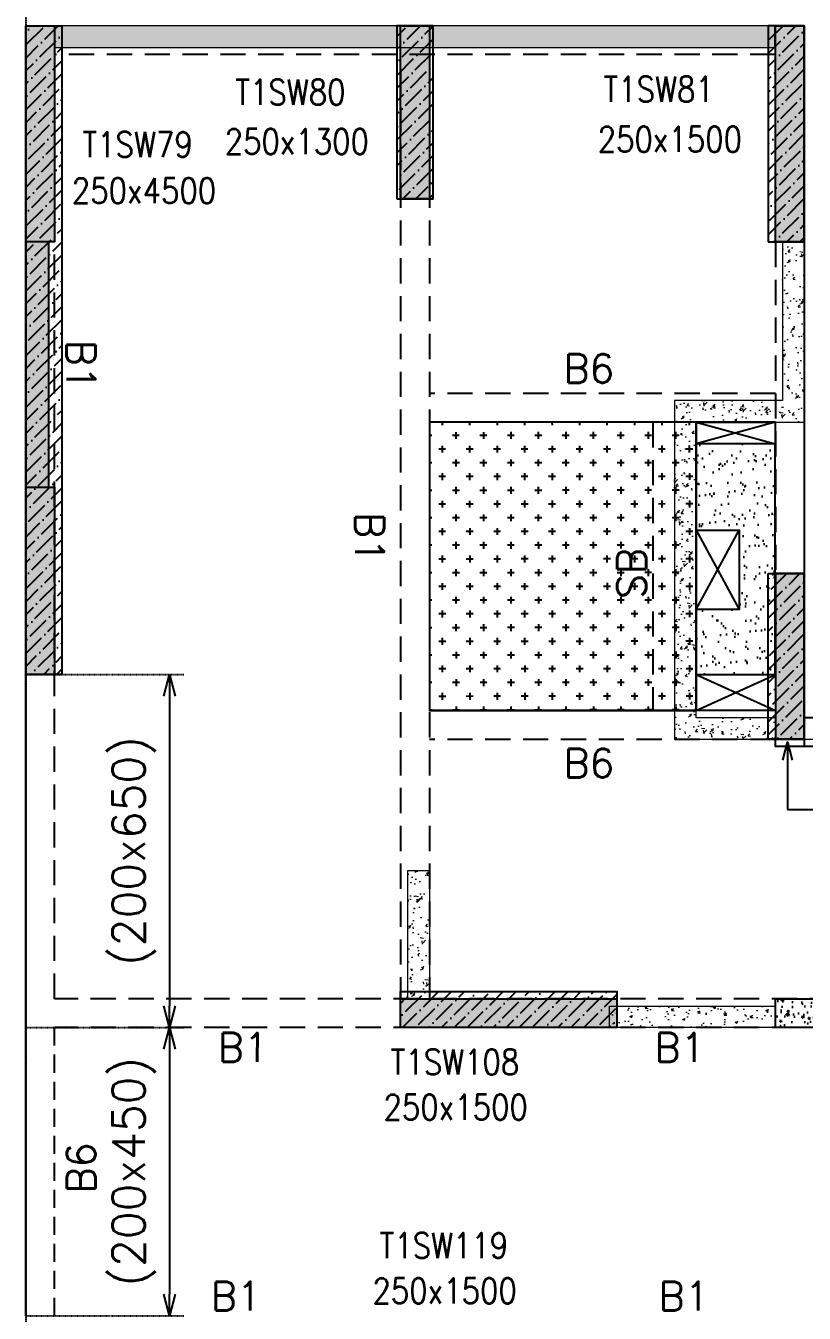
# Model space of a CAD drawing. Header units: millimetres. Extents: x 1078357 to 2594950, y -4969473 to -4636555.
# Drawn here: x 1151303 to 1156704, y -4664923 to -4655991 of the extents above; entities that cross this region are included whole.
import ezdxf

# ---------------------------------------------------------------- set-up
doc = ezdxf.new("R2010")
doc.units = ezdxf.units.MM
doc.header["$PDMODE"] = 35
for name, pattern in [('CONTINOUS', [0]), ('DOT', [0.25, 0, -0.25]), ('HIDDEN', [0.375, 0.25, -0.125])]:
    doc.linetypes.add(name, pattern=pattern)
doc.layers.get('0').update_dxf_attribs({"lineweight": 0})
doc.layers.get('Defpoints').update_dxf_attribs({"lineweight": 0})
for name, color, linetype in [('B-200x325', 201, 'HIDDEN'), ('B-200x450', 52, 'HIDDEN'), ('B-200x650', 241, 'HIDDEN'), ('B-300xSLAB THK.', 151, 'Continuous'), ('BK1-200x650', 241, 'HIDDEN'), ('DC BEAM NO.', 7, 'Continuous'), ('DROP SLAB', 8, 'Continuous'), ('EXPANSION JOINT', 10, 'HIDDEN'), ('NON STR. RCC WALL', 6, 'Continuous'), ('S-COLUMN_SHEAR WALL', 1, 'Continuous'), ('S-DIM', 2, 'Continuous'), ('SLAB FOLD', 8, 'Continuous'), ('UP TO GFRS', 1, 'Continuous')]:
    doc.layers.add(name, color=color, linetype=linetype)
for name, color, linetype, lineweight in [('COL. NO.', 30, 'Continuous', 25), ('COL. SIZE', 7, 'Continuous', 25), ('HATCH', 8, 'Continuous', 30), ('RCC UPSTAND', 43, 'Continuous', 30), ('S-NON STR RCC WALL', 8, 'Continuous', 0)]:
    doc.layers.add(name, color=color, linetype=linetype, lineweight=lineweight)
doc.styles.add('Roman', font='romans')
doc.styles.add('ROMANS', font='romans.shx', dxfattribs={"width": 0.85})
doc.dimstyles.new('HARESH', dxfattribs={"dimtxt": 150, "dimasz": 75, "dimexe": 0, "dimexo": 0, "dimgap": 25, "dimtad": 1, "dimdec": 0, "dimdsep": 46, "dimtxsty": 'Roman', "dimblk": 'OBLIQUE', "dimcen": 225, "dimdle": 25, "dimclrd": 2, "dimclre": 2, "dimclrt": 7, "dimadec": 8, "dimazin": 1, "dimtfac": 1, "dimtdec": 0, "dimtmove": 0, "dimatfit": 0, "dimfxl": 1, "dimlwd": -1, "dimlwe": -1, "dimarcsym": 0})
pattern_1 = [(50, (-5232816.98, 23531658.65), (182.184669, -15.93908554), [19.05, -209.55]), (355, (-5232816.98, 23531658.65), (-35.2434214, 191.0568452), [15.24, -167.6405842]), (100.4514447, (-5232801.8, 23531657.33), (146.9412471, 175.1177519), [16.1900088, -178.0902446]), (46.1842, (-5232816.98, 23531709.45), (271.0790409, -42.042328), [28.575, -314.325]), (96.6355576, (-5232794.4, 23531705.95), (237.404134, 247.4261246), [24.2850231, -267.1356082]), (351.1841512, (-5232816.98, 23531709.45), (237.404134, 247.4261246), [22.859967, -251.459732]), (21, (-5232791.58, 23531696.75), (151.6143913, -102.2651982), [19.05, -209.55]), (326, (-5232791.58, 23531696.75), (61.8020283, 184.1879661), [15.24, -167.64]), (71.451445, (-5232778.95, 23531688.23), (213.4164193, 81.9227689), [16.1900088, -178.0899376]), (37.5, (-5232816.985, 23531658.653), (3.08860325, 84.55503887), [0, -165.608, 0, -170.18, 0, -168.275]), (7.5, (-5232816.985, 23531658.65), (66.8196625, 100.18057482), [0, -97.028, 0, -161.798, 0, -64.135]), (327.5, (-5232873.63, 23531658.65), (135.59059517, -5.728744), [0, -63.5, 0, -198.12, 0, -262.89]), (317.5, (-5232899.03, 23531658.65), (148.1291814, 25.42649103), [0, -82.55, 0, -131.572, 0, -186.69])]
pattern_2 = [(45, (903512.135, -4613405.35), (33.67596, 123.478522), [158.75, -31.75, 0, -31.75])]

# ---------------------------------------------------------------- blocks, each defined once
blk = doc.blocks.new('_Open30')
at = {"color": 0, "linetype": 'ByBlock', "lineweight": -2}
for p, q in [((-1, 0.268), (0, 0)), ((0, 0), (-1, -0.268)), ((0, 0), (-1, 0))]:
    blk.add_line(p, q, dxfattribs=at)
blk = doc.blocks.new('*D1221')
at = {"layer": 'Defpoints', "color": 0, "linetype": 'CONTINOUS', "ltscale": 0.5, "transparency": 16777216}
for p in [(1151303.4, -4660491.1, 0), (1151303.4, -4662941.1, 0), (1152300.4, -4662941.1)]:
    blk.add_point(p, dxfattribs=at)
at = {"layer": 'S-DIM', "color": 2, "linetype": 'DOT', "ltscale": 0.5, "transparency": 16777216}
for p, q in [((1151303.4, -4660491.1), (1152400.4, -4660491.1)), ((1151303.4, -4662941.1), (1152400.4, -4662941.1))]:
    blk.add_line(p, q, dxfattribs=at)
at = {"layer": 'S-DIM', "color": 2, "linetype": 'CONTINOUS', "ltscale": 0.5, "transparency": 16777216}
blk.add_line((1152300.4, -4660641.1), (1152300.4, -4662791.1), dxfattribs=at)
at = {"layer": 'S-DIM', "color": 2, "linetype": 'CONTINOUS', "ltscale": 0.5, "transparency": 16777216, "xscale": 150, "yscale": 150, "zscale": 150}
for p, rotation in [((1152300.4, -4660491.1), 90), ((1152300.4, -4662941.1), 270)]:
    blk.add_blockref('_Open30', p, dxfattribs=dict(at, rotation=rotation))
at = {"layer": 'S-DIM', "color": 7, "linetype": 'CONTINOUS', "ltscale": 0.5, "transparency": 16777216, "insert": (1152054, -4661716.1), "char_height": 225, "attachment_point": 5, "rotation": 90, "style": 'Roman'}
blk.add_mtext('(200x650)', dxfattribs=at)
blk = doc.blocks.new('*D1223')
at = {"layer": 'Defpoints', "color": 0, "linetype": 'CONTINOUS', "ltscale": 0.5, "transparency": 16777216}
for p in [(1151303.4, -4662941.2, 0), (1151303.4, -4664941.2, 0), (1152300.4, -4664941.2)]:
    blk.add_point(p, dxfattribs=at)
at = {"layer": 'S-DIM', "color": 2, "linetype": 'DOT', "ltscale": 0.5, "transparency": 16777216}
for p, q in [((1151303.4, -4662941.2), (1152400.4, -4662941.2)), ((1151303.4, -4664941.2), (1152400.4, -4664941.2))]:
    blk.add_line(p, q, dxfattribs=at)
at = {"layer": 'S-DIM', "color": 2, "linetype": 'CONTINOUS', "ltscale": 0.5, "transparency": 16777216}
blk.add_line((1152300.4, -4663091.2), (1152300.4, -4664791.2), dxfattribs=at)
at = {"layer": 'S-DIM', "color": 2, "linetype": 'CONTINOUS', "ltscale": 0.5, "transparency": 16777216, "xscale": 150, "yscale": 150, "zscale": 150}
for p, rotation in [((1152300.4, -4662941.2), 90), ((1152300.4, -4664941.2), 270)]:
    blk.add_blockref('_Open30', p, dxfattribs=dict(at, rotation=rotation))
at = {"layer": 'S-DIM', "color": 7, "linetype": 'CONTINOUS', "ltscale": 0.5, "transparency": 16777216, "insert": (1152054, -4663941.2), "char_height": 225, "attachment_point": 5, "rotation": 90, "style": 'Roman'}
blk.add_mtext('(200x450)', dxfattribs=at)
blk = doc.blocks.new('_Oblique')
at = {"color": 0, "linetype": 'ByBlock', "lineweight": -2}
blk.add_line((-0.5, -0.5), (0.5, 0.5), dxfattribs=at)

msp = doc.modelspace()

# ---------------------------------------------------------------- hatches: boundary and pattern name
at = {"layer": 'DROP SLAB'}
h = msp.add_hatch(dxfattribs=at)
h.set_pattern_fill('CROSS', color=8, scale=15, angle=0.03079)
h.set_pattern_definition([(180.03079016, (-2157838.37, 9381715.23), (-95.1987999, -95.3011726), [47.625, -142.875]), (270.03079016, (-2157862.2, 9381739.03), (95.3011726, -95.1987999), [47.625, -142.875])])
h.paths.add_polyline_path([(1155953.4, -4658741.5), (1154103.3, -4658741.5), (1154103.3, -4660741.3), (1155953.4, -4660741.3)])
at = {"layer": 'HATCH'}
h = msp.add_hatch(dxfattribs=at)
h.set_pattern_fill('AR-SAND', color=8, scale=3, angle=0.02985)
h.set_pattern_definition([(37.47015413, (-3875530.4, 18699617.52), (-4.72361136, 146.8264517), [0, -115.824, 0, -129.54, 0, -123.825]), (7.4701541, (-3875530.4, 18699617.52), (134.9689868, 214.9772528), [0, -62.484, 0, -104.394, 0, -40.005]), (327.4701541, (-3875624.13, 18699617.57), (237.2979035, 0.3075449), [0, -38.1, 0, -137.16, 0, -179.07]), (317.4701541, (-3875624.13, 18699617.57), (229.1017424, 66.759465), [0, -19.05, 0, -89.916, 0, -102.87])])
h.paths.add_polyline_path([(1156502.6, -4658891.1), (1155952.6, -4658891.1), (1155952.6, -4659491.1), (1156252.6, -4659491.1), (1156252.6, -4660041.1), (1155952.6, -4660041), (1155952.6, -4660491.1), (1156502.6, -4660491.1)])
at = {"layer": 'RCC UPSTAND'}
h = msp.add_hatch(dxfattribs=at)
h.set_pattern_fill('AR-CONC', color=8, scale=20, angle=90)
h.set_pattern_definition([(140, (-2038821.47, -7200160.78), (12.550427, 143.4520365), [15, -165]), (85, (-2038821.47, -7200160.78), (-150.438427, -27.7502667), [12, -132]), (190.4514445, (-2038820.42, -7200148.82), (-137.887998, 115.7017693), [12.7480384, -140.2284224]), (136.1842, (-2038861.47, -7200160.78), (33.103856, 213.448266), [22.5, -247.5]), (186.6356355, (-2038858.7, -7200143), (-194.82372, 186.932389), [19.122068, -210.342752]), (81.184164, (-2038861.47, -7200160.78), (-194.82372, 186.932389), [18, -198]), (111, (-2038851.47, -7200140.78), (80.523778, 119.3814104), [15, -165]), (56, (-2038851.47, -7200140.78), (-145.030009, 48.6630664), [12, -132]), (161.4514447, (-2038844.76, -7200130.83), (-64.5062306, 168.0444753), [12.748038, -140.2284224]), (127.5, (-2038821.47, -7200160.78), (-66.57877077, 2.43197106), [0, -130.4, 0, -134, 0, -132.5]), (97.5, (-2038821.47, -7200160.78), (-78.8823424, 52.6139075), [0, -76.4, 0, -127.4, 0, -50.5]), (57.5, (-2038821.47, -7200205.38), (4.51097435, 106.7644872), [0, -50, 0, -156, 0, -207]), (47.5, (-2038821.47, -7200225.38), (-20.0209965, 116.6372339), [0, -65, 0, -103.6, 0, -147])])
h.paths.add_polyline_path([(1156503.5, -4662741.2), (1157178.5, -4662741.2), (1157178.5, -4662941.1), (1156503.5, -4662941.1)])
at = {"layer": 'S-COLUMN_SHEAR WALL', "lineweight": 25}
h = msp.add_hatch(color=1, dxfattribs=at)
h.dxf.hatch_style = 1
h.paths.add_polyline_path([(1151303.5, -4655991.2), (1151503.5, -4655991.2), (1151503.5, -4657491.2), (1151303.5, -4657491.2)])
h = msp.add_hatch(color=1, dxfattribs=at)
h.dxf.hatch_style = 1
h.paths.add_polyline_path([(1153903.5, -4657191.3), (1154103.5, -4657191.3), (1154103.5, -4655991.2), (1153903.5, -4655991.2)])
h = msp.add_hatch(color=1, dxfattribs=at)
h.dxf.hatch_style = 1
h.paths.add_polyline_path([(1156503.5, -4655991.2), (1156703.5, -4655991.2), (1156703.5, -4657491.2), (1156503.5, -4657491.2)])
at = {"layer": 'S-COLUMN_SHEAR WALL', "lineweight": 25, "extrusion": (-1.00316e-06, -2.11765e-11, 1)}
h = msp.add_hatch(color=1, dxfattribs=at)
h.dxf.hatch_style = 1
h.paths.add_polyline_path([(1151303.5, -4659191.1), (1151463.5, -4659191.1), (1151463.5, -4657491.1), (1151303.5, -4657491.1)])
at = {"layer": 'S-COLUMN_SHEAR WALL', "lineweight": 25}
h = msp.add_hatch(color=1, dxfattribs=at)
h.dxf.hatch_style = 1
h.paths.add_polyline_path([(1151503.5, -4660491.2), (1151303.5, -4660491.2), (1151303.5, -4659191.2), (1151503.5, -4659191.2)])
h = msp.add_hatch(color=1, dxfattribs=at)
h.dxf.hatch_style = 1
h.paths.add_polyline_path([(1156503.5, -4660941.2), (1156703.5, -4660941.2), (1156703.5, -4659791.2), (1156503.5, -4659791.2)])
h = msp.add_hatch(color=1, dxfattribs=at)
h.dxf.hatch_style = 1
h.paths.add_polyline_path([(1153903.5, -4662741.2), (1155403.5, -4662741.2), (1155403.5, -4662941.2), (1153903.5, -4662941.2)])
at = {"layer": 'S-NON STR RCC WALL'}
h = msp.add_hatch(dxfattribs=at)
h.set_pattern_fill('AR-CONC', color=256)
h.set_pattern_definition([(50, (-6330041.7, 28215677.84), (182.184669, -15.93908554), [19.05, -209.55]), (355, (-6330041.7, 28215677.84), (-35.2434214, 191.0568452), [15.24, -167.6405842]), (100.4514447, (-6330026.52, 28215676.51), (146.9412471, 175.1177519), [16.1900088, -178.0902446]), (46.1842, (-6330041.7, 28215728.64), (271.0790409, -42.042328), [28.575, -314.325]), (96.6355576, (-6330019.1, 28215725.14), (237.404134, 247.4261246), [24.2850231, -267.1356082]), (351.1841512, (-6330041.7, 28215728.64), (237.404134, 247.4261246), [22.859967, -251.459732]), (21, (-6330016.3, 28215715.94), (151.6143913, -102.2651982), [19.05, -209.55]), (326, (-6330016.3, 28215715.94), (61.8020283, 184.1879661), [15.24, -167.64]), (71.451445, (-6330003.67, 28215707.42), (213.4164193, 81.9227689), [16.1900088, -178.0899376]), (37.5, (-6330041.7, 28215677.84), (3.08860325, 84.55503887), [0, -165.608, 0, -170.18, 0, -168.275]), (7.5, (-6330041.7, 28215677.84), (66.8196625, 100.18057482), [0, -97.028, 0, -161.798, 0, -64.135]), (327.5, (-6330098.34, 28215677.84), (135.59059517, -5.72874399), [0, -63.5, 0, -198.12, 0, -262.89]), (317.5, (-6330123.74, 28215677.84), (148.1291814, 25.42649103), [0, -82.55, 0, -131.572, 0, -186.69])])
h.paths.add_polyline_path([(1156500.4, -4655991.2), (1151503.3, -4655991.2), (1151503.3, -4656141.2), (1156500.4, -4656141.2)])
h = msp.add_hatch(dxfattribs=at)
h.set_pattern_fill('AR-CONC', color=256)
h.set_pattern_definition(pattern_1)
h.paths.add_polyline_path([(1155803.3, -4658591.2), (1155803.3, -4660941.2), (1156503.3, -4660941.2), (1156503.3, -4660791.2), (1155953.3, -4660791.2), (1155953.3, -4658741.2), (1156703.3, -4658741.2), (1156703.3, -4657491.1), (1156553.3, -4657491.1), (1156553.3, -4658591.2)])
h = msp.add_hatch(dxfattribs=at)
h.set_pattern_fill('AR-CONC', color=256)
h.set_pattern_definition(pattern_1)
h.paths.add_polyline_path([(1157828.3, -4660791.2), (1156703.3, -4660791.2), (1156703.3, -4660941.2), (1157828.3, -4660941.2)])
h = msp.add_hatch(dxfattribs=at)
h.set_pattern_fill('AR-CONC', color=256, angle=180)
h.set_pattern_definition([(50, (-6297581.45, 28215677.83), (182.184669, -15.93908554), [19.05, -209.55]), (355, (-6297581.45, 28215677.83), (-35.2434214, 191.0568452), [15.24, -167.6405842]), (100.4514447, (-6297566.26, 28215676.5), (146.9412471, 175.1177519), [16.1900088, -178.0902446]), (46.1842, (-6297581.45, 28215728.63), (271.0790409, -42.042328), [28.575, -314.325]), (96.6355576, (-6297558.86, 28215725.13), (237.404134, 247.4261246), [24.2850231, -267.1356082]), (351.1841512, (-6297581.45, 28215728.63), (237.404134, 247.4261246), [22.859967, -251.459732]), (21, (-6297556.05, 28215715.93), (151.6143913, -102.2651982), [19.05, -209.55]), (326, (-6297556.05, 28215715.93), (61.8020283, 184.1879661), [15.24, -167.64]), (71.451445, (-6297543.41, 28215707.41), (213.4164193, 81.9227689), [16.1900088, -178.0899376]), (37.5, (-6297581.446, 28215677.833), (3.08860325, 84.55503887), [0, -165.608, 0, -170.18, 0, -168.275]), (7.5, (-6297581.45, 28215677.83), (66.8196625, 100.18057482), [0, -97.028, 0, -161.798, 0, -64.135]), (327.5, (-6297638.09, 28215677.83), (135.59059517, -5.72874399), [0, -63.5, 0, -198.12, 0, -262.89]), (317.5, (-6297663.49, 28215677.83), (148.1291814, 25.42649103), [0, -82.55, 0, -131.572, 0, -186.69])])
h.paths.add_polyline_path([(1153953.3, -4661851.2), (1154103.3, -4661851.2), (1154103.3, -4662741.1), (1153953.3, -4662741.1)])
at = {"layer": 'S-NON STR RCC WALL', "ltscale": 700}
h = msp.add_hatch(dxfattribs=at)
h.set_pattern_fill('AR-CONC', color=256)
h.set_pattern_definition([(50, (31262.4, 203131.2), (182.184669, -15.9390855), [19.05, -209.55]), (355, (31262.4, 203131.2), (-35.2434214, 191.056845), [15.24, -167.640584]), (100.4514447, (31277.58, 203129.87), (146.941247, 175.117752), [16.190009, -178.0902446]), (46.1842, (31262.4, 203182), (271.079041, -42.042328), [28.575, -314.325]), (96.6355576, (31285, 203178.5), (237.404134, 247.426125), [24.285023, -267.135608]), (351.184151, (31262.4, 203182), (237.404134, 247.426125), [22.859967, -251.459732]), (21, (31287.8, 203169.3), (151.6143913, -102.265198), [19.05, -209.55]), (326, (31287.8, 203169.3), (61.802028, 184.187966), [15.24, -167.64]), (71.451445, (31300.43, 203160.78), (213.416419, 81.922769), [16.190009, -178.0899376]), (37.5, (31262.4, 203131.2), (3.08860325, 84.5550389), [0, -165.608, 0, -170.18, 0, -168.275]), (7.5, (31262.4, 203131.2), (66.8196625, 100.1805748), [0, -97.028, 0, -161.798, 0, -64.135]), (327.5, (31205.756, 203131.2), (135.5905952, -5.728744), [0, -63.5, 0, -198.12, 0, -262.89]), (317.5, (31180.36, 203131.2), (148.1291814, 25.426491), [0, -82.55, 0, -131.572, 0, -186.69])])
h.paths.add_polyline_path([(1155353.3, -4662791.2), (1156503.3, -4662791.2), (1156503.3, -4662941.2), (1155353.3, -4662941.2)])
at = {"layer": 'UP TO GFRS', "lineweight": 25}
h = msp.add_hatch(dxfattribs=at)
h.set_pattern_fill('ANSI36', color=8, scale=20)
h.set_pattern_definition([(45, (903512.135, -4613405.35), (33.67596, 123.478522), [158.75, -31.75, 0, -31.75])])
h.paths.add_polyline_path([(1151553.5, -4660491.2), (1151303.5, -4660491.2), (1151303.5, -4655991.2), (1151553.5, -4655991.2)])
h = msp.add_hatch(dxfattribs=at)
h.set_pattern_fill('ANSI36', color=8, scale=20)
h.set_pattern_definition([(45, (903512.135, -4613405.35), (33.67596, 123.478522), [158.75, -31.75, 0, -31.75])])
h.paths.add_polyline_path([(1153878.5, -4657191.3), (1154128.5, -4657191.3), (1154128.5, -4655991.2), (1153878.5, -4655991.2)])
h = msp.add_hatch(dxfattribs=at)
h.set_pattern_fill('ANSI36', color=8, scale=20)
h.set_pattern_definition(pattern_2)
h.paths.add_polyline_path([(1156453.5, -4657491.2), (1156703.5, -4657491.2), (1156703.5, -4655991.2), (1156453.5, -4655991.2)])
h = msp.add_hatch(dxfattribs=at)
h.set_pattern_fill('ANSI36', color=8, scale=20)
h.set_pattern_definition([(45, (903512.16, -4590022.35), (33.67596, 123.478522), [158.75, -31.75, 0, -31.75])])
h.paths.add_polyline_path([(1156453.6, -4659791.2), (1156703.6, -4659791.2), (1156703.6, -4660941.2), (1156453.6, -4660941.2)])
h = msp.add_hatch(dxfattribs=at)
h.set_pattern_fill('ANSI36', color=8, scale=20)
h.set_pattern_definition(pattern_2)
h.paths.add_polyline_path([(1153903.5, -4662691.2), (1155403.5, -4662691.2), (1155403.5, -4662941.2), (1153903.5, -4662941.2)])

# ---------------------------------------------------------------- linework, layer by layer
at = {"layer": 'B-200x325', "ltscale": 700}
for p, q in [((1156503.4, -4658541.6, 0), (1154103.4, -4658541.5, 0)), ((1156503.2, -4660941.3, 0), (1154103.3, -4660941.3, 0))]:
    msp.add_line(p, q, dxfattribs=at)
at = {"layer": 'B-200x325', "linetype": 'Continuous', "ltscale": 700}
for p, q in [((1156503.4, -4658741.6, 0), (1154103.4, -4658741.5, 0)), ((1156503.2, -4660741.3, 0), (1154103.3, -4660741.3, 0))]:
    msp.add_line(p, q, dxfattribs=at)
at = {"layer": 'B-200x450', "linetype": 'Continuous', "ltscale": 500}
msp.add_line((1151303.3, -4664941.2, 0), (1151303.3, -4662941.2, 0), dxfattribs=at)
at = {"layer": 'B-200x450', "linetype": 'HIDDEN', "ltscale": 500}
msp.add_line((1151503.3, -4664941.2, 0), (1151503.3, -4662941.1, 0), dxfattribs=at)
at = {"layer": 'B-200x650', "linetype": 'HIDDEN', "ltscale": 700}
for p, q in [((1156503.3, -4656191.1, 0), (1151503.3, -4656191.1, 0)), ((1153903.3, -4656291.2, 0), (1153903.3, -4662741.1, 0)), ((1154103.3, -4656291.2, 0), (1154103.3, -4662741.1, 0)), ((1151503.3, -4662741.1, 0), (1151503.3, -4657491.1, 0)), ((1156503.3, -4657491.1, 0), (1156503.3, -4659991.2, 0)), ((1157828.4, -4660991.2, 0), (1156703.3, -4660991.2, 0)), ((1157178.5, -4662741.1, 0), (1151503.3, -4662741.1, 0)), ((1157178.5, -4662941.1, 0), (1151503.3, -4662941.1, 0))]:
    msp.add_line(p, q, dxfattribs=at)
at = {"layer": 'B-200x650', "linetype": 'CONTINOUS', "ltscale": 700}
for p, q in [((1151303.3, -4662941.2, 0), (1151303.3, -4657491.1, 0)), ((1156703.3, -4657491.1, 0), (1156703.3, -4659991.2, 0)), ((1151303.3, -4659991.2, 0), (1151303.3, -4659991.2, 0)), ((1157754.3, -4660791.2, 0), (1156703.3, -4660791.2, 0))]:
    msp.add_line(p, q, dxfattribs=at)
at = {"layer": 'B-200x650', "ltscale": 700}
msp.add_line((1151303.3, -4659791.2, 0), (1151303.3, -4659791.2, 0), dxfattribs=at)
at = {"layer": 'B-300xSLAB THK.', "linetype": 'HIDDEN', "ltscale": 700}
msp.add_line((1155652.9, -4658741.5, 0), (1155652.9, -4660741.3, 0), dxfattribs=at)
at = {"layer": 'B-300xSLAB THK.', "linetype": 'ByBlock', "ltscale": 700}
msp.add_line((1155952.9, -4658741.5, 0), (1155952.9, -4660741.3, 0), dxfattribs=at)
at = {"layer": 'BK1-200x650', "linetype": 'Continuous', "ltscale": 700, "elevation": 0}
msp.add_lwpolyline([(1156703.4, -4660991.4), (1156503.3, -4660991.4), (1156503.3, -4660941.2), (1156703.4, -4660941.2)], close=True, dxfattribs=at)
at = {"layer": 'DROP SLAB', "color": 3, "linetype": 'CONTINOUS', "ltscale": 500}
for p, q in [((1156502.9, -4658741.2, 0), (1155952.9, -4658891.2, 0)), ((1155953.7, -4658741.4, 0), (1156502.9, -4658891.2, 0)), ((1155953.2, -4659491.1, 0), (1156253.3, -4660041.1, 0)), ((1155953.2, -4660041.1, 0), (1156253.3, -4659491.1, 0)), ((1155953.4, -4660491.2, 0), (1156503.2, -4660741.2, 0)), ((1155953.4, -4660741.2, 0), (1156503.4, -4660491.2, 0))]:
    msp.add_line(p, q, dxfattribs=at)
at = {"layer": 'DROP SLAB', "color": 3, "linetype": 'CONTINOUS', "ltscale": 500, "elevation": 0}
for points in [[(1155953.4, -4658741.5), (1154103.3, -4658741.5), (1154103.3, -4660741.3), (1155953.4, -4660741.3)], [(1155952.9, -4658741.4), (1156502.9, -4658741.4), (1156502.9, -4658891.2), (1155952.9, -4658891.2)], [(1155953.3, -4659491.1), (1156253.3, -4659491.1), (1156253.3, -4660041.1), (1155953.3, -4660041.1)], [(1155953.4, -4660491.2), (1156503.2, -4660491.2), (1156503.2, -4660741.2), (1155953.4, -4660741.2)]]:
    msp.add_lwpolyline(points, close=True, dxfattribs=at)
at = {"layer": 'EXPANSION JOINT'}
msp.add_line((1151303.3, -4653251.2, 0), (1151303.3, -4667391.2, 0), dxfattribs=at)
msp.add_line((1151303.3, -4653251.2, 0), (1151303.3, -4667391.2, 0), dxfattribs=at)
at = {"layer": 'NON STR. RCC WALL', "elevation": 0}
msp.add_lwpolyline([(1156503.5, -4662741.2), (1157178.5, -4662741.2), (1157178.5, -4662941.1), (1156503.5, -4662941.1)], close=True, dxfattribs=at)
at = {"layer": 'S-COLUMN_SHEAR WALL', "color": 1, "lineweight": 25, "elevation": 0}
for points in [[(1151303.5, -4655991.2), (1151503.5, -4655991.2), (1151503.5, -4657491.2), (1151303.5, -4657491.2)], [(1153903.5, -4655991.2), (1154103.5, -4655991.2), (1154103.5, -4657191.3), (1153903.5, -4657191.3)], [(1156503.5, -4655991.2), (1156703.5, -4655991.2), (1156703.5, -4657491.2), (1156503.5, -4657491.2)], [(1151503.5, -4660491.2), (1151303.5, -4660491.2), (1151303.5, -4659191.2), (1151503.5, -4659191.2)], [(1156503.5, -4660941.2), (1156703.5, -4660941.2), (1156703.5, -4659791.2), (1156503.5, -4659791.2)], [(1153903.5, -4662741.2), (1155403.5, -4662741.2), (1155403.5, -4662941.2), (1153903.5, -4662941.2)]]:
    msp.add_lwpolyline(points, close=True, dxfattribs=at)
at = {"layer": 'S-COLUMN_SHEAR WALL', "color": 1, "lineweight": 25, "extrusion": (-1.00316e-06, -2.11765e-11, 1), "elevation": -1.2}
msp.add_lwpolyline([(1151303.5, -4659191.1), (1151463.5, -4659191.1), (1151463.5, -4657491.1), (1151303.5, -4657491.1)], close=True, dxfattribs=at)
at = {"layer": 'S-NON STR RCC WALL', "elevation": 0}
for points in [[(1156500.4, -4655991.2), (1151503.3, -4655991.2), (1151503.3, -4656141.2), (1156500.4, -4656141.2)], [(1155803.3, -4658591.2), (1155803.3, -4660941.2), (1156503.3, -4660941.2), (1156503.3, -4660791.2), (1155953.3, -4660791.2), (1155953.3, -4658741.2), (1156703.3, -4658741.2), (1156703.3, -4657491.1), (1156553.3, -4657491.1), (1156553.3, -4658591.2)], [(1157828.3, -4660791.2), (1156703.3, -4660791.2), (1156703.3, -4660941.2), (1157828.3, -4660941.2)]]:
    msp.add_lwpolyline(points, close=True, dxfattribs=at)
at = {"layer": 'S-NON STR RCC WALL', "ltscale": 700, "elevation": 0}
for points in [[(1153953.3, -4661851.2), (1154103.3, -4661851.2), (1154103.3, -4662741.1), (1153953.3, -4662741.1)], [(1155353.3, -4662791.2), (1156503.3, -4662791.2), (1156503.3, -4662941.2), (1155353.3, -4662941.2)]]:
    msp.add_lwpolyline(points, close=True, dxfattribs=at)
at = {"layer": 'SLAB FOLD', "color": 8, "ltscale": 1000, "elevation": 0}
msp.add_lwpolyline([(1156502.6, -4658891.1), (1155952.6, -4658891.1), (1155952.6, -4659491.1), (1156252.6, -4659491.1), (1156252.6, -4660041.1), (1155952.6, -4660041), (1155952.6, -4660491.1), (1156502.6, -4660491.1), (1156502.6, -4658891.1)], dxfattribs=at)
at = {"layer": 'UP TO GFRS', "color": 3, "lineweight": 25, "elevation": 0}
for points in [[(1151553.5, -4660491.2), (1151303.5, -4660491.2), (1151303.5, -4655991.2), (1151553.5, -4655991.2)], [(1153878.5, -4657191.3), (1154128.5, -4657191.3), (1154128.5, -4655991.2), (1153878.5, -4655991.2)], [(1156453.5, -4657491.2), (1156703.5, -4657491.2), (1156703.5, -4655991.2), (1156453.5, -4655991.2)], [(1156453.5, -4659791.2), (1156703.5, -4659791.2), (1156703.5, -4660941.2), (1156453.5, -4660941.2)], [(1153903.5, -4662691.2), (1155403.5, -4662691.2), (1155403.5, -4662941.2), (1153903.5, -4662941.2)]]:
    msp.add_lwpolyline(points, close=True, dxfattribs=at)

# ---------------------------------------------------------------- texts
at = {"layer": 'B-200x325', "linetype": 'Continuous', "ltscale": 700, "style": 'ROMANS'}
for p in [(1155033.8, -4658469.4, -2.7), (1155033.8, -4661206.6, -2.7)]:
    msp.add_text('B6', height=200, rotation=0.00055, dxfattribs=at).set_placement(p)
at = {"layer": 'B-200x650', "linetype": 'HIDDEN', "ltscale": 500, "style": 'ROMANS'}
for rotation, p in [(269.99906, (1151586.5, -4658169.5, -2.7)), (269.99906, (1153589.5, -4659366.1, -2.7)), (359.99906, (1152635.5, -4663178.3, -2.7)), (359.99906, (1155665.4, -4663178.2, -2.7)), (0.00094, (1152586.9, -4664903.9, -2.7)), (0.00094, (1155694.1, -4664903.9, -2.7))]:
    msp.add_text('B1', height=200, rotation=rotation, dxfattribs=at).set_placement(p)
at = {"layer": 'B-300xSLAB THK.', "linetype": 'Continuous', "ltscale": 700, "style": 'ROMANS'}
msp.add_text('SB', height=200, rotation=90.00094, dxfattribs=at).set_placement((1155606.1, -4659965.8, -2.7))
at = {"layer": 'COL. NO.', "linetype": 'Continuous', "style": 'ROMANS', "width": 0.85}
for s, p in [('T1SW80', (1152756.6, -4656538.9, -320.4)), ('T1SW81', (1155311.1, -4656518.8, -320.4)), ('T1SW79', (1151696.7, -4656902, -320.4)), ('T1SW108', (1153834.5, -4663266.9, -320.4)), ('T1SW119', (1153757.8, -4664540.6, -320.4))]:
    msp.add_text(s, height=175, dxfattribs=at).set_placement(p)
at = {"layer": 'COL. SIZE', "linetype": 'Continuous', "style": 'ROMANS', "width": 0.85}
for s, p in [('250x1300', (1152683.5, -4656882.1, -320.4)), ('250x1500', (1155271.1, -4656866.2, -320.4)), ('250x4500', (1151623.3, -4657222.8, -320.4)), ('250x1500', (1153785.4, -4663580.3, -320.4)), ('250x1500', (1153708.6, -4664854, -320.4))]:
    msp.add_text(s, height=175, dxfattribs=at).set_placement(p)
at = {"layer": 'DC BEAM NO.', "linetype": 'HIDDEN', "ltscale": 500, "style": 'ROMANS'}
msp.add_text('B6', height=200, rotation=90, dxfattribs=at).set_placement((1151787.2, -4664090.3, -2.7))

# ---------------------------------------------------------------- dimensions: what is measured, and where the dimension line sits
at = {"layer": 'S-DIM', "linetype": 'CONTINOUS', "ltscale": 0.5}
for base, p1, p2, text, picture, middle in [((1152300.4, -4662941.1, 0), (1151303.4, -4660491.1, 0), (1151303.4, -4662941.1, 0), '(200x650)', '*D1221', (1152054, -4661716.1, 0)), ((1152300.4, -4664941.2, 0), (1151303.4, -4662941.2, 0), (1151303.4, -4664941.2, 0), '(200x450)', '*D1223', (1152054, -4663941.2, 0))]:
    dim = msp.add_linear_dim(base=base, p1=p1, p2=p2, angle=90, text=text, dimstyle='HARESH', override={"dimtxt": 225, "dimasz": 150, "dimexe": 100, "dimgap": 75, "dimtxsty": 'Roman', "dimblk1": 'Open30', "dimblk2": 'Open30', "dimsah": 1, "dimdle": 1, "dimfxl": 500, "dimarcsym": 1}, dxfattribs=at)
    dim.commit()
    dim.dimension.update_dxf_attribs({"geometry": picture, "text_midpoint": middle})

# ---------------------------------------------------------------- leaders
at = {"layer": 'BK1-200x650', "linetype": 'Continuous', "ltscale": 700}
msp.add_leader([(1156586.9, -4660961.1, 0), (1156586.9, -4661428.1, 0), (1156845.7, -4661428.1, 0)], dimstyle='HARESH', override={"dimasz": 125, "dimgap": 25, "dimtad": 0, "dimldrblk": 'Open30'}, dxfattribs=at)

doc.saveas('drawing.dxf')
